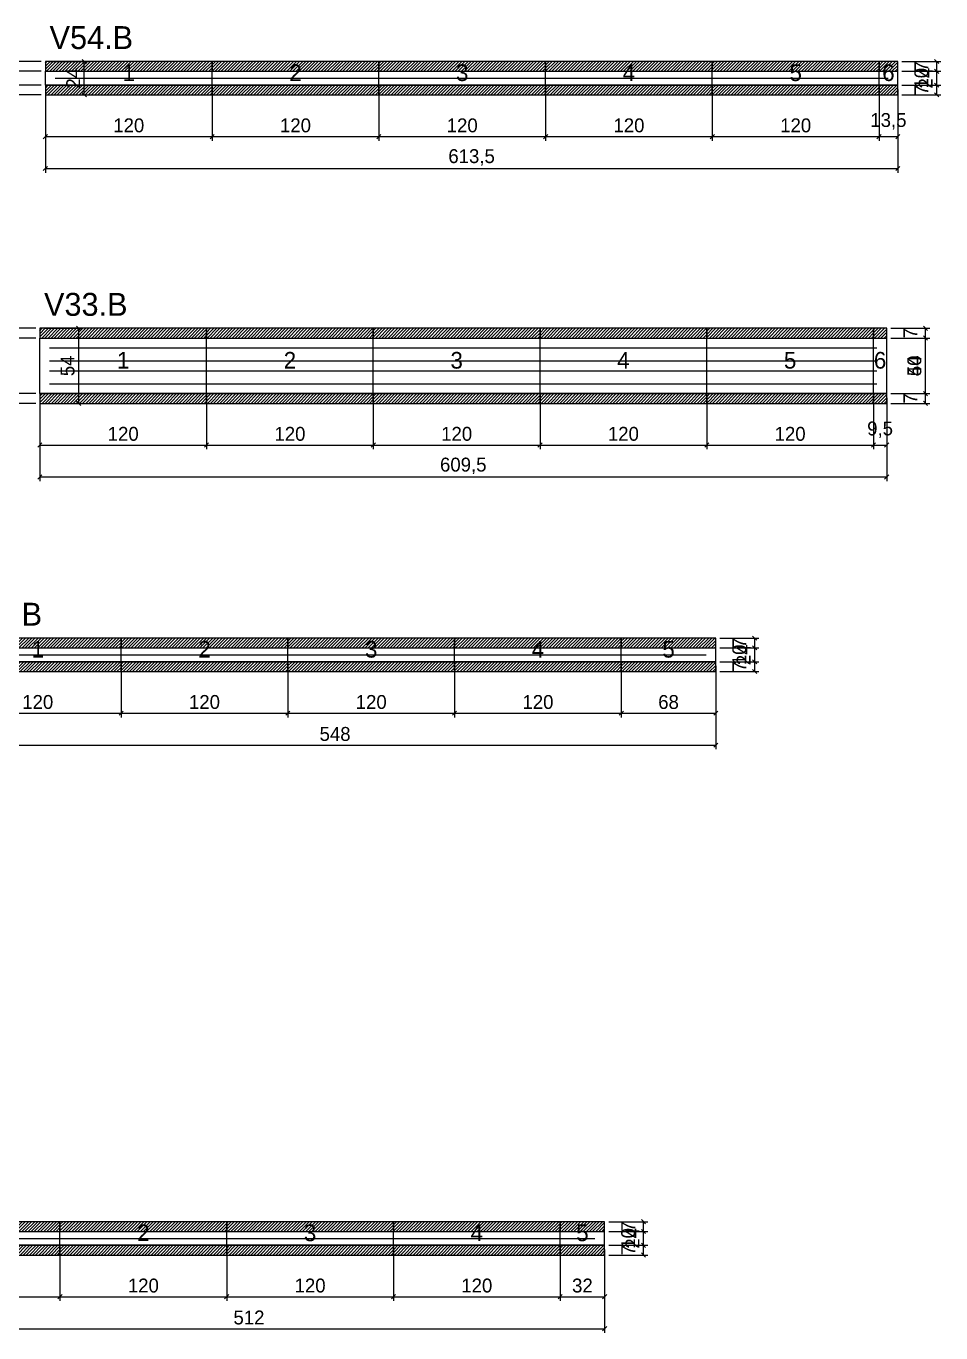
# Model space of a CAD drawing. Extents: x -9000 to 3070, y -8219 to 1250.
# Drawn here: x 860 to 1518, y -2043 to -1102 of the extents above; entities that cross this region are included whole.
import ezdxf
from ezdxf.enums import TextEntityAlignment as Align

# ---------------------------------------------------------------- set-up
doc = ezdxf.new("R2010")
doc.units = 0
for name, color, linetype in [('5', 5, 'Continuous'), ('COTA', 241, 'Continuous'), ('NOMENCLATURA', 7, 'Continuous'), ('Painéis', 200, 'Continuous'), ('SARR_2.2x5', 40, 'Continuous'), ('SARR_2.2x7', 40, 'Continuous'), ('SCO-___-LAJ', 224, 'Continuous')]:
    doc.layers.add(name, color=color, linetype=linetype)
doc.dimstyles.new('PAINEL', dxfattribs={"dimtxt": 10, "dimasz": 3, "dimexe": 3, "dimexo": 3, "dimgap": 3, "dimtad": 1, "dimblk": 'OBLIQUE', "dimblk1": 'OBLIQUE', "dimcen": 2.5, "dimclrd": 4, "dimclre": 4, "dimclrt": 240, "dimazin": 3, "dimtfac": 1, "dimtmove": 0, "dimatfit": 3})

# ---------------------------------------------------------------- blocks, each defined once
blk = doc.blocks.new('_OBLIQUE')
at = {"color": 0, "linetype": 'BYBLOCK'}
blk.add_line((-0.5, -0.5), (0.5, 0.5), dxfattribs=at)

msp = doc.modelspace()

# ---------------------------------------------------------------- hatches: boundary and pattern name
at = {"layer": 'COTA'}
h = msp.add_hatch(dxfattribs=at)
h.set_pattern_fill('ANSI31', scale=0.5)
h.paths.add_polyline_path([(873.5, -1135), (993.5, -1135), (993.5, -1128), (873.5, -1128)])
h = msp.add_hatch(dxfattribs=at)
h.set_pattern_fill('ANSI31', scale=0.5)
h.paths.add_polyline_path([(993.5, -1135), (1113.5, -1135), (1113.5, -1128), (993.5, -1128)])
h = msp.add_hatch(dxfattribs=at)
h.set_pattern_fill('ANSI31', scale=0.5)
h.paths.add_polyline_path([(1113.5, -1135), (1233.5, -1135), (1233.5, -1128), (1113.5, -1128)])
h = msp.add_hatch(dxfattribs=at)
h.set_pattern_fill('ANSI31', scale=0.5)
h.paths.add_polyline_path([(1233.5, -1135), (1353.5, -1135), (1353.5, -1128), (1233.5, -1128)])
h = msp.add_hatch(dxfattribs=at)
h.set_pattern_fill('ANSI31', scale=0.5)
h.paths.add_polyline_path([(1353.5, -1135), (1473.5, -1135), (1473.5, -1128), (1353.5, -1128)])
h = msp.add_hatch(dxfattribs=at)
h.set_pattern_fill('ANSI31', scale=0.5)
h.paths.add_polyline_path([(1473.5, -1135), (1487, -1135), (1487, -1128), (1473.5, -1128)])
h = msp.add_hatch(dxfattribs=at)
h.set_pattern_fill('ANSI31', scale=0.5)
h.paths.add_polyline_path([(873.5, -1152), (993.5, -1152), (993.5, -1145), (873.5, -1145)])
h = msp.add_hatch(dxfattribs=at)
h.set_pattern_fill('ANSI31', scale=0.5)
h.paths.add_polyline_path([(993.5, -1152), (1113.5, -1152), (1113.5, -1145), (993.5, -1145)])
h = msp.add_hatch(dxfattribs=at)
h.set_pattern_fill('ANSI31', scale=0.5)
h.paths.add_polyline_path([(1113.5, -1152), (1233.5, -1152), (1233.5, -1145), (1113.5, -1145)])
h = msp.add_hatch(dxfattribs=at)
h.set_pattern_fill('ANSI31', scale=0.5)
h.paths.add_polyline_path([(1233.5, -1152), (1353.5, -1152), (1353.5, -1145), (1233.5, -1145)])
h = msp.add_hatch(dxfattribs=at)
h.set_pattern_fill('ANSI31', scale=0.5)
h.paths.add_polyline_path([(1353.5, -1152), (1473.5, -1152), (1473.5, -1145), (1353.5, -1145)])
h = msp.add_hatch(dxfattribs=at)
h.set_pattern_fill('ANSI31', scale=0.5)
h.paths.add_polyline_path([(1473.5, -1152), (1487, -1152), (1487, -1145), (1473.5, -1145)])
h = msp.add_hatch(dxfattribs=at)
h.set_pattern_fill('ANSI31', scale=0.5)
h.paths.add_polyline_path([(869.5, -1327), (989.5, -1327), (989.5, -1320), (869.5, -1320)])
h = msp.add_hatch(dxfattribs=at)
h.set_pattern_fill('ANSI31', scale=0.5)
h.paths.add_polyline_path([(989.5, -1327), (1109.5, -1327), (1109.5, -1320), (989.5, -1320)])
h = msp.add_hatch(dxfattribs=at)
h.set_pattern_fill('ANSI31', scale=0.5)
h.paths.add_polyline_path([(1109.5, -1327), (1229.5, -1327), (1229.5, -1320), (1109.5, -1320)])
h = msp.add_hatch(dxfattribs=at)
h.set_pattern_fill('ANSI31', scale=0.5)
h.paths.add_polyline_path([(1229.5, -1327), (1349.5, -1327), (1349.5, -1320), (1229.5, -1320)])
h = msp.add_hatch(dxfattribs=at)
h.set_pattern_fill('ANSI31', scale=0.5)
h.paths.add_polyline_path([(1349.5, -1327), (1469.5, -1327), (1469.5, -1320), (1349.5, -1320)])
h = msp.add_hatch(dxfattribs=at)
h.set_pattern_fill('ANSI31', scale=0.5)
h.paths.add_polyline_path([(1469.5, -1327), (1479, -1327), (1479, -1320), (1469.5, -1320)])
h = msp.add_hatch(dxfattribs=at)
h.set_pattern_fill('ANSI31', scale=0.5)
h.paths.add_polyline_path([(869.5, -1374), (989.5, -1374), (989.5, -1367), (869.5, -1367)])
h = msp.add_hatch(dxfattribs=at)
h.set_pattern_fill('ANSI31', scale=0.5)
h.paths.add_polyline_path([(989.5, -1374), (1109.5, -1374), (1109.5, -1367), (989.5, -1367)])
h = msp.add_hatch(dxfattribs=at)
h.set_pattern_fill('ANSI31', scale=0.5)
h.paths.add_polyline_path([(1109.5, -1374), (1229.5, -1374), (1229.5, -1367), (1109.5, -1367)])
h = msp.add_hatch(dxfattribs=at)
h.set_pattern_fill('ANSI31', scale=0.5)
h.paths.add_polyline_path([(1229.5, -1374), (1349.5, -1374), (1349.5, -1367), (1229.5, -1367)])
h = msp.add_hatch(dxfattribs=at)
h.set_pattern_fill('ANSI31', scale=0.5)
h.paths.add_polyline_path([(1349.5, -1374), (1469.5, -1374), (1469.5, -1367), (1349.5, -1367)])
h = msp.add_hatch(dxfattribs=at)
h.set_pattern_fill('ANSI31', scale=0.5)
h.paths.add_polyline_path([(1469.5, -1374), (1479, -1374), (1479, -1367), (1469.5, -1367)])
h = msp.add_hatch(dxfattribs=at)
h.set_pattern_fill('ANSI31', scale=0.5)
h.paths.add_polyline_path([(808, -1550), (928, -1550), (928, -1543), (808, -1543)])
h = msp.add_hatch(dxfattribs=at)
h.set_pattern_fill('ANSI31', scale=0.5)
h.paths.add_polyline_path([(928, -1550), (1048, -1550), (1048, -1543), (928, -1543)])
h = msp.add_hatch(dxfattribs=at)
h.set_pattern_fill('ANSI31', scale=0.5)
h.paths.add_polyline_path([(1048, -1550), (1168, -1550), (1168, -1543), (1048, -1543)])
h = msp.add_hatch(dxfattribs=at)
h.set_pattern_fill('ANSI31', scale=0.5)
h.paths.add_polyline_path([(1168, -1550), (1288, -1550), (1288, -1543), (1168, -1543)])
h = msp.add_hatch(dxfattribs=at)
h.set_pattern_fill('ANSI31', scale=0.5)
h.paths.add_polyline_path([(1288, -1550), (1356, -1550), (1356, -1543), (1288, -1543)])
h = msp.add_hatch(dxfattribs=at)
h.set_pattern_fill('ANSI31', scale=0.5)
h.paths.add_polyline_path([(808, -1567), (928, -1567), (928, -1560), (808, -1560)])
h = msp.add_hatch(dxfattribs=at)
h.set_pattern_fill('ANSI31', scale=0.5)
h.paths.add_polyline_path([(928, -1567), (1048, -1567), (1048, -1560), (928, -1560)])
h = msp.add_hatch(dxfattribs=at)
h.set_pattern_fill('ANSI31', scale=0.5)
h.paths.add_polyline_path([(1048, -1567), (1168, -1567), (1168, -1560), (1048, -1560)])
h = msp.add_hatch(dxfattribs=at)
h.set_pattern_fill('ANSI31', scale=0.5)
h.paths.add_polyline_path([(1168, -1567), (1288, -1567), (1288, -1560), (1168, -1560)])
h = msp.add_hatch(dxfattribs=at)
h.set_pattern_fill('ANSI31', scale=0.5)
h.paths.add_polyline_path([(1288, -1567), (1356, -1567), (1356, -1560), (1288, -1560)])
h = msp.add_hatch(dxfattribs=at)
h.set_pattern_fill('ANSI31', scale=0.5)
h.paths.add_polyline_path([(764, -1970), (884, -1970), (884, -1963), (764, -1963)])
h = msp.add_hatch(dxfattribs=at)
h.set_pattern_fill('ANSI31', scale=0.5)
h.paths.add_polyline_path([(884, -1970), (1004, -1970), (1004, -1963), (884, -1963)])
h = msp.add_hatch(dxfattribs=at)
h.set_pattern_fill('ANSI31', scale=0.5)
h.paths.add_polyline_path([(1004, -1970), (1124, -1970), (1124, -1963), (1004, -1963)])
h = msp.add_hatch(dxfattribs=at)
h.set_pattern_fill('ANSI31', scale=0.5)
h.paths.add_polyline_path([(1124, -1970), (1244, -1970), (1244, -1963), (1124, -1963)])
h = msp.add_hatch(dxfattribs=at)
h.set_pattern_fill('ANSI31', scale=0.5)
h.paths.add_polyline_path([(1244, -1970), (1276, -1970), (1276, -1963), (1244, -1963)])
h = msp.add_hatch(dxfattribs=at)
h.set_pattern_fill('ANSI31', scale=0.5)
h.paths.add_polyline_path([(764, -1987), (884, -1987), (884, -1980), (764, -1980)])
h = msp.add_hatch(dxfattribs=at)
h.set_pattern_fill('ANSI31', scale=0.5)
h.paths.add_polyline_path([(884, -1987), (1004, -1987), (1004, -1980), (884, -1980)])
h = msp.add_hatch(dxfattribs=at)
h.set_pattern_fill('ANSI31', scale=0.5)
h.paths.add_polyline_path([(1004, -1987), (1124, -1987), (1124, -1980), (1004, -1980)])
h = msp.add_hatch(dxfattribs=at)
h.set_pattern_fill('ANSI31', scale=0.5)
h.paths.add_polyline_path([(1124, -1987), (1244, -1987), (1244, -1980), (1124, -1980)])
h = msp.add_hatch(dxfattribs=at)
h.set_pattern_fill('ANSI31', scale=0.5)
h.paths.add_polyline_path([(1244, -1987), (1276, -1987), (1276, -1980), (1244, -1980)])

# ---------------------------------------------------------------- linework, layer by layer
at = {"layer": 'Painéis'}
for p, q in [((873.5, -1135), (993.5, -1135)), ((873.5, -1145), (873.5, -1135)), ((993.5, -1145), (993.5, -1135)), ((993.5, -1145), (993.5, -1135)), ((993.5, -1135), (1113.5, -1135)), ((993.5, -1145), (993.5, -1135)), ((1113.5, -1145), (1113.5, -1135)), ((1113.5, -1145), (1113.5, -1135)), ((1113.5, -1135), (1233.5, -1135)), ((1113.5, -1145), (1113.5, -1135)), ((1233.5, -1145), (1233.5, -1135)), ((1233.5, -1145), (1233.5, -1135)), ((1233.5, -1135), (1353.5, -1135)), ((1233.5, -1145), (1233.5, -1135)), ((1353.5, -1145), (1353.5, -1135)), ((1353.5, -1145), (1353.5, -1135)), ((1353.5, -1135), (1473.5, -1135)), ((1353.5, -1145), (1353.5, -1135)), ((1473.5, -1145), (1473.5, -1135)), ((1473.5, -1145), (1473.5, -1135)), ((1473.5, -1135), (1487, -1135)), ((1473.5, -1145), (1473.5, -1135)), ((1487, -1145), (1487, -1135)), ((873.5, -1145), (993.5, -1145)), ((993.5, -1145), (1113.5, -1145)), ((1113.5, -1145), (1233.5, -1145)), ((1233.5, -1145), (1353.5, -1145)), ((1353.5, -1145), (1473.5, -1145)), ((1473.5, -1145), (1487, -1145)), ((869.5, -1327), (989.5, -1327)), ((869.5, -1367), (869.5, -1327)), ((989.5, -1367), (989.5, -1327)), ((989.5, -1367), (989.5, -1327)), ((989.5, -1327), (1109.5, -1327)), ((989.5, -1367), (989.5, -1327)), ((1109.5, -1367), (1109.5, -1327)), ((1109.5, -1367), (1109.5, -1327)), ((1109.5, -1327), (1229.5, -1327)), ((1109.5, -1367), (1109.5, -1327)), ((1229.5, -1367), (1229.5, -1327)), ((1229.5, -1367), (1229.5, -1327)), ((1229.5, -1327), (1349.5, -1327)), ((1229.5, -1367), (1229.5, -1327)), ((1349.5, -1367), (1349.5, -1327)), ((1349.5, -1367), (1349.5, -1327)), ((1349.5, -1327), (1469.5, -1327)), ((1349.5, -1367), (1349.5, -1327)), ((1469.5, -1367), (1469.5, -1327)), ((1469.5, -1367), (1469.5, -1327)), ((1469.5, -1327), (1479, -1327)), ((1469.5, -1367), (1469.5, -1327)), ((1479, -1367), (1479, -1327)), ((869.5, -1367), (989.5, -1367)), ((989.5, -1367), (1109.5, -1367)), ((1109.5, -1367), (1229.5, -1367)), ((1229.5, -1367), (1349.5, -1367)), ((1349.5, -1367), (1469.5, -1367)), ((1469.5, -1367), (1479, -1367)), ((808, -1550), (928, -1550)), ((928, -1560), (928, -1550)), ((928, -1560), (928, -1550)), ((928, -1550), (1048, -1550)), ((928, -1560), (928, -1550)), ((1048, -1560), (1048, -1550)), ((1048, -1560), (1048, -1550)), ((1048, -1550), (1168, -1550)), ((1048, -1560), (1048, -1550)), ((1168, -1560), (1168, -1550)), ((1168, -1560), (1168, -1550)), ((1168, -1550), (1288, -1550)), ((1168, -1560), (1168, -1550)), ((1288, -1560), (1288, -1550)), ((1288, -1560), (1288, -1550)), ((1288, -1550), (1356, -1550)), ((1288, -1560), (1288, -1550)), ((1356, -1560), (1356, -1550)), ((808, -1560), (928, -1560)), ((928, -1560), (1048, -1560)), ((1048, -1560), (1168, -1560)), ((1168, -1560), (1288, -1560)), ((1288, -1560), (1356, -1560)), ((764, -1970), (884, -1970)), ((884, -1980), (884, -1970)), ((884, -1980), (884, -1970)), ((884, -1970), (1004, -1970)), ((884, -1980), (884, -1970)), ((1004, -1980), (1004, -1970)), ((1004, -1980), (1004, -1970)), ((1004, -1970), (1124, -1970)), ((1004, -1980), (1004, -1970)), ((1124, -1980), (1124, -1970)), ((1124, -1980), (1124, -1970)), ((1124, -1970), (1244, -1970)), ((1124, -1980), (1124, -1970)), ((1244, -1980), (1244, -1970)), ((1244, -1980), (1244, -1970)), ((1244, -1970), (1276, -1970)), ((1244, -1980), (1244, -1970)), ((1276, -1980), (1276, -1970)), ((764, -1980), (884, -1980)), ((884, -1980), (1004, -1980)), ((1004, -1980), (1124, -1980)), ((1124, -1980), (1244, -1980)), ((1244, -1980), (1276, -1980))]:
    msp.add_line(p, q, dxfattribs=at)
at = {"layer": 'SARR_2.2x5'}
for points in [[(880.5, -1140), (993.5, -1140)], [(880.5, -1140), (993.5, -1140)], [(993.5, -1140), (1113.5, -1140)], [(993.5, -1140), (1113.5, -1140)], [(1113.5, -1140), (1233.5, -1140)], [(1113.5, -1140), (1233.5, -1140)], [(1233.5, -1140), (1353.5, -1140)], [(1233.5, -1140), (1353.5, -1140)], [(1353.5, -1140), (1473.5, -1140)], [(1353.5, -1140), (1473.5, -1140)], [(1473.5, -1140), (1480, -1140)], [(1473.5, -1140), (1480, -1140)], [(815, -1555), (928, -1555)], [(815, -1555), (928, -1555)], [(928, -1555), (1048, -1555)], [(928, -1555), (1048, -1555)], [(1048, -1555), (1168, -1555)], [(1048, -1555), (1168, -1555)], [(1168, -1555), (1288, -1555)], [(1168, -1555), (1288, -1555)], [(1288, -1555), (1349, -1555)], [(1288, -1555), (1349, -1555)], [(771, -1975), (884, -1975)], [(771, -1975), (884, -1975)], [(884, -1975), (1004, -1975)], [(884, -1975), (1004, -1975)], [(1004, -1975), (1124, -1975)], [(1004, -1975), (1124, -1975)], [(1124, -1975), (1244, -1975)], [(1124, -1975), (1244, -1975)], [(1244, -1975), (1269, -1975)], [(1244, -1975), (1269, -1975)]]:
    msp.add_lwpolyline(points, dxfattribs=at)
at = {"layer": 'SARR_2.2x7'}
for points in [[(876.5, -1334), (989.5, -1334)], [(876.5, -1334), (989.5, -1334)], [(989.5, -1334), (1109.5, -1334)], [(989.5, -1334), (1109.5, -1334)], [(1109.5, -1334), (1229.5, -1334)], [(1109.5, -1334), (1229.5, -1334)], [(1229.5, -1334), (1349.5, -1334)], [(1229.5, -1334), (1349.5, -1334)], [(1349.5, -1334), (1469.5, -1334)], [(1349.5, -1334), (1469.5, -1334)], [(1469.5, -1334), (1472, -1334)], [(1469.5, -1334), (1472, -1334)], [(876.5, -1343.5), (989.5, -1343.5)], [(876.5, -1343.5), (989.5, -1343.5)], [(989.5, -1343.5), (1109.5, -1343.5)], [(989.5, -1343.5), (1109.5, -1343.5)], [(1109.5, -1343.5), (1229.5, -1343.5)], [(1109.5, -1343.5), (1229.5, -1343.5)], [(1229.5, -1343.5), (1349.5, -1343.5)], [(1229.5, -1343.5), (1349.5, -1343.5)], [(1349.5, -1343.5), (1469.5, -1343.5)], [(1349.5, -1343.5), (1469.5, -1343.5)], [(1469.5, -1343.5), (1472, -1343.5)], [(1469.5, -1343.5), (1472, -1343.5)], [(876.5, -1350.5), (989.5, -1350.5)], [(876.5, -1350.5), (989.5, -1350.5)], [(989.5, -1350.5), (1109.5, -1350.5)], [(989.5, -1350.5), (1109.5, -1350.5)], [(1109.5, -1350.5), (1229.5, -1350.5)], [(1109.5, -1350.5), (1229.5, -1350.5)], [(1229.5, -1350.5), (1349.5, -1350.5)], [(1229.5, -1350.5), (1349.5, -1350.5)], [(1349.5, -1350.5), (1469.5, -1350.5)], [(1349.5, -1350.5), (1469.5, -1350.5)], [(1469.5, -1350.5), (1472, -1350.5)], [(1469.5, -1350.5), (1472, -1350.5)], [(876.5, -1360), (989.5, -1360)], [(876.5, -1360), (989.5, -1360)], [(989.5, -1360), (1109.5, -1360)], [(989.5, -1360), (1109.5, -1360)], [(1109.5, -1360), (1229.5, -1360)], [(1109.5, -1360), (1229.5, -1360)], [(1229.5, -1360), (1349.5, -1360)], [(1229.5, -1360), (1349.5, -1360)], [(1349.5, -1360), (1469.5, -1360)], [(1349.5, -1360), (1469.5, -1360)], [(1469.5, -1360), (1472, -1360)], [(1469.5, -1360), (1472, -1360)]]:
    msp.add_lwpolyline(points, dxfattribs=at)
at = {"layer": 'SCO-___-LAJ'}
for points in [[(873.5, -1135), (993.5, -1135), (993.5, -1128), (873.5, -1128)], [(993.5, -1135), (1113.5, -1135), (1113.5, -1128), (993.5, -1128)], [(1113.5, -1135), (1233.5, -1135), (1233.5, -1128), (1113.5, -1128)], [(1233.5, -1135), (1353.5, -1135), (1353.5, -1128), (1233.5, -1128)], [(1353.5, -1135), (1473.5, -1135), (1473.5, -1128), (1353.5, -1128)], [(1473.5, -1135), (1487, -1135), (1487, -1128), (1473.5, -1128)], [(873.5, -1152), (993.5, -1152), (993.5, -1145), (873.5, -1145)], [(993.5, -1152), (1113.5, -1152), (1113.5, -1145), (993.5, -1145)], [(1113.5, -1152), (1233.5, -1152), (1233.5, -1145), (1113.5, -1145)], [(1233.5, -1152), (1353.5, -1152), (1353.5, -1145), (1233.5, -1145)], [(1353.5, -1152), (1473.5, -1152), (1473.5, -1145), (1353.5, -1145)], [(1473.5, -1152), (1487, -1152), (1487, -1145), (1473.5, -1145)], [(869.5, -1327), (989.5, -1327), (989.5, -1320), (869.5, -1320)], [(989.5, -1327), (1109.5, -1327), (1109.5, -1320), (989.5, -1320)], [(1109.5, -1327), (1229.5, -1327), (1229.5, -1320), (1109.5, -1320)], [(1229.5, -1327), (1349.5, -1327), (1349.5, -1320), (1229.5, -1320)], [(1349.5, -1327), (1469.5, -1327), (1469.5, -1320), (1349.5, -1320)], [(1469.5, -1327), (1479, -1327), (1479, -1320), (1469.5, -1320)], [(869.5, -1374), (989.5, -1374), (989.5, -1367), (869.5, -1367)], [(989.5, -1374), (1109.5, -1374), (1109.5, -1367), (989.5, -1367)], [(1109.5, -1374), (1229.5, -1374), (1229.5, -1367), (1109.5, -1367)], [(1229.5, -1374), (1349.5, -1374), (1349.5, -1367), (1229.5, -1367)], [(1349.5, -1374), (1469.5, -1374), (1469.5, -1367), (1349.5, -1367)], [(1469.5, -1374), (1479, -1374), (1479, -1367), (1469.5, -1367)], [(808, -1550), (928, -1550), (928, -1543), (808, -1543)], [(928, -1550), (1048, -1550), (1048, -1543), (928, -1543)], [(1048, -1550), (1168, -1550), (1168, -1543), (1048, -1543)], [(1168, -1550), (1288, -1550), (1288, -1543), (1168, -1543)], [(1288, -1550), (1356, -1550), (1356, -1543), (1288, -1543)], [(808, -1567), (928, -1567), (928, -1560), (808, -1560)], [(928, -1567), (1048, -1567), (1048, -1560), (928, -1560)], [(1048, -1567), (1168, -1567), (1168, -1560), (1048, -1560)], [(1168, -1567), (1288, -1567), (1288, -1560), (1168, -1560)], [(1288, -1567), (1356, -1567), (1356, -1560), (1288, -1560)], [(764, -1970), (884, -1970), (884, -1963), (764, -1963)], [(884, -1970), (1004, -1970), (1004, -1963), (884, -1963)], [(1004, -1970), (1124, -1970), (1124, -1963), (1004, -1963)], [(1124, -1970), (1244, -1970), (1244, -1963), (1124, -1963)], [(1244, -1970), (1276, -1970), (1276, -1963), (1244, -1963)], [(764, -1987), (884, -1987), (884, -1980), (764, -1980)], [(884, -1987), (1004, -1987), (1004, -1980), (884, -1980)], [(1004, -1987), (1124, -1987), (1124, -1980), (1004, -1980)], [(1124, -1987), (1244, -1987), (1244, -1980), (1124, -1980)], [(1244, -1987), (1276, -1987), (1276, -1980), (1244, -1980)]]:
    msp.add_lwpolyline(points, close=True, dxfattribs=at)

# ---------------------------------------------------------------- texts
at = {"layer": '5'}
for s, p in [('1', (933.5, -1136)), ('2', (1053.5, -1136)), ('3', (1173.5, -1136)), ('4', (1293.5, -1136)), ('5', (1413.5, -1136)), ('6', (1480.25, -1136)), ('1', (929.5, -1343)), ('2', (1049.5, -1343)), ('3', (1169.5, -1343)), ('4', (1289.5, -1343)), ('5', (1409.5, -1343)), ('6', (1474.25, -1343)), ('1', (868, -1551)), ('2', (988, -1551)), ('3', (1108, -1551)), ('4', (1228, -1551)), ('5', (1322, -1551)), ('2', (944, -1971)), ('3', (1064, -1971)), ('4', (1184, -1971)), ('5', (1260, -1971))]:
    msp.add_text(s, height=12, dxfattribs=at).set_placement(p, align=Align.MIDDLE_CENTER)
at = {"layer": 'NOMENCLATURA'}
for s, p in [('V54.B', (876.5, -1119)), ('V33.B', (872.5, -1311)), ('V37.B', (811, -1534))]:
    msp.add_text(s, height=16.5, dxfattribs=at).set_placement(p)

# ---------------------------------------------------------------- dimensions: what is measured, and where the dimension line sits
at = {"layer": 'COTA'}
for base, p1, p2 in [((845.5, -1135), (873.5, -1135), (873.5, -1128)), ((901.5, -1152), (873.5, -1152), (873.5, -1128)), ((1515, -1152), (1487, -1152), (1487, -1128)), ((1515, -1135), (1487, -1135), (1487, -1128)), ((845.5, -1145), (873.5, -1145), (873.5, -1135)), ((1515, -1145), (1487, -1145), (1487, -1135)), ((845.5, -1152), (873.5, -1152), (873.5, -1145)), ((1515, -1152), (1487, -1152), (1487, -1145)), ((841.5, -1327), (869.5, -1327), (869.5, -1320)), ((841.5, -1367), (869.5, -1367), (869.5, -1327)), ((897.5, -1374), (869.5, -1374), (869.5, -1320)), ((1507, -1374), (1479, -1374), (1479, -1320)), ((1507, -1327), (1479, -1327), (1479, -1320)), ((1507, -1367), (1479, -1367), (1479, -1327)), ((841.5, -1374), (869.5, -1374), (869.5, -1367)), ((1507, -1374), (1479, -1374), (1479, -1367)), ((1384, -1567), (1356, -1567), (1356, -1543)), ((1384, -1550), (1356, -1550), (1356, -1543)), ((1384, -1560), (1356, -1560), (1356, -1550)), ((1384, -1567), (1356, -1567), (1356, -1560)), ((1304, -1987), (1276, -1987), (1276, -1963)), ((1304, -1970), (1276, -1970), (1276, -1963)), ((1304, -1980), (1276, -1980), (1276, -1970)), ((1304, -1987), (1276, -1987), (1276, -1980))]:
    msp.add_linear_dim(base=base, p1=p1, p2=p2, angle=90, dimstyle='PAINEL', dxfattribs=at).render()
for base, p1, p2 in [((873.5, -1182), (873.5, -1145), (993.5, -1145)), ((873.5, -1205), (873.5, -1145), (1487, -1145)), ((993.5, -1182), (993.5, -1145), (1113.5, -1145)), ((1113.5, -1182), (1113.5, -1145), (1233.5, -1145)), ((1233.5, -1182), (1233.5, -1145), (1353.5, -1145)), ((1353.5, -1182), (1353.5, -1145), (1473.5, -1145)), ((1473.5, -1182), (1473.5, -1145), (1487, -1145)), ((869.5, -1404), (869.5, -1367), (989.5, -1367)), ((869.5, -1427), (869.5, -1367), (1479, -1367)), ((989.5, -1404), (989.5, -1367), (1109.5, -1367)), ((1109.5, -1404), (1109.5, -1367), (1229.5, -1367)), ((1229.5, -1404), (1229.5, -1367), (1349.5, -1367)), ((1349.5, -1404), (1349.5, -1367), (1469.5, -1367)), ((1469.5, -1404), (1469.5, -1367), (1479, -1367)), ((808, -1597), (808, -1560), (928, -1560)), ((808, -1620), (808, -1560), (1356, -1560)), ((928, -1597), (928, -1560), (1048, -1560)), ((1048, -1597), (1048, -1560), (1168, -1560)), ((1168, -1597), (1168, -1560), (1288, -1560)), ((1288, -1597), (1288, -1560), (1356, -1560)), ((764, -2017), (764, -1980), (884, -1980)), ((764, -2040), (764, -1980), (1276, -1980)), ((884, -2017), (884, -1980), (1004, -1980)), ((1004, -2017), (1004, -1980), (1124, -1980)), ((1124, -2017), (1124, -1980), (1244, -1980)), ((1244, -2017), (1244, -1980), (1276, -1980))]:
    msp.add_linear_dim(base=base, p1=p1, p2=p2, dimstyle='PAINEL', dxfattribs=at).render()

doc.saveas('drawing.dxf')
